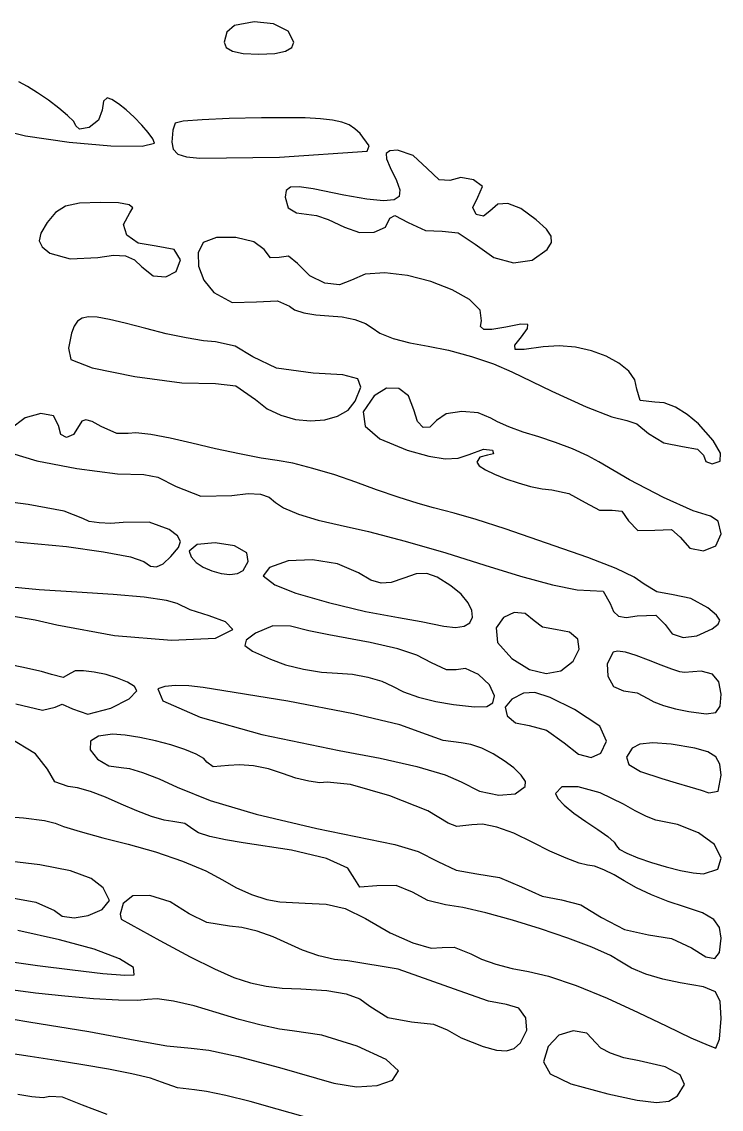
# Model space of a CAD drawing. Extents: x 0 to 100, y 0 to 136.
# Drawn here: x 61.4 to 100, y 71.6 to 131.6 of the extents above; entities that cross this region are included whole.
import ezdxf

# ---------------------------------------------------------------- set-up
doc = ezdxf.new("R2010")
doc.units = 0
doc.layers.get('0').update_dxf_attribs({"linetype": 'CONTINUOUS'})

msp = doc.modelspace()

# ---------------------------------------------------------------- linework, layer by layer
at = {"color": 0}
for p, q in [((73.1725, 131.385), (72.7534, 131.032)), ((74.2502, 131.598), (73.1725, 131.385)), ((75.311, 131.477), (74.2502, 131.598)), ((76.1199, 131.083), (75.311, 131.477)), ((72.7534, 131.032), (72.5964, 130.481)), ((76.4427, 130.481), (76.1199, 131.083)), ((72.5964, 130.481), (72.7068, 130.178)), ((72.7068, 130.178), (73.0525, 129.968)), ((75.9852, 129.968), (76.3309, 130.178)), ((76.3309, 130.178), (76.4427, 130.481)), ((73.0525, 129.968), (73.6494, 129.847)), ((73.6494, 129.847), (74.5187, 129.807)), ((74.5187, 129.807), (75.3869, 129.847)), ((75.3869, 129.847), (75.9852, 129.968)), ((61.7456, 128.035), (61.2757, 128.276)), ((62.3094, 127.685), (61.7456, 128.035)), ((62.9087, 127.273), (62.3094, 127.685)), ((63.4792, 126.84), (62.9087, 127.273)), ((65.9433, 127.219), (65.8647, 126.731)), ((66.1539, 127.404), (65.9433, 127.219)), ((66.4034, 127.316), (66.1539, 127.404)), ((66.7618, 127.079), (66.4034, 127.316)), ((63.9628, 126.432), (63.4792, 126.84)), ((65.8647, 126.731), (65.6664, 126.164)), ((67.1862, 126.735), (66.7618, 127.079)), ((67.6314, 126.328), (67.1862, 126.735)), ((64.298, 126.093), (63.9628, 126.432)), ((64.4232, 125.866), (64.298, 126.093)), ((65.6664, 126.164), (65.1439, 125.77)), ((68.0544, 125.899), (67.6314, 126.328)), ((69.9036, 126.009), (69.7646, 125.611)), ((70.3393, 126.107), (69.9036, 126.009)), ((71.3853, 126.194), (70.3393, 126.107)), ((72.8789, 126.261), (71.3853, 126.194)), ((74.6637, 126.299), (72.8789, 126.261)), ((75.9975, 126.307), (74.6637, 126.299)), ((77.0696, 126.292), (75.9975, 126.307)), ((77.917, 126.252), (77.0696, 126.292)), ((78.577, 126.177), (77.917, 126.252)), ((79.0871, 126.064), (78.577, 126.177)), ((79.4851, 125.907), (79.0871, 126.064)), ((60.9064, 125.487), (61.6342, 125.303)), ((64.6204, 125.666), (64.4232, 125.866)), ((65.1439, 125.77), (64.6204, 125.666)), ((68.4114, 125.491), (68.0544, 125.899)), ((68.658, 125.145), (68.4114, 125.491)), ((69.7646, 125.611), (69.7121, 124.952)), ((79.8089, 125.699), (79.4851, 125.907)), ((80.0957, 125.433), (79.8089, 125.699)), ((80.5903, 124.758), (80.0957, 125.433)), ((61.6342, 125.303), (64.0429, 124.958)), ((64.0429, 124.958), (66.3455, 124.759)), ((66.3455, 124.759), (68.0709, 124.732)), ((68.0709, 124.732), (68.7504, 124.904)), ((68.7504, 124.904), (68.658, 125.145)), ((69.7121, 124.952), (69.7893, 124.564)), ((80.4803, 124.47), (80.5903, 124.758)), ((69.7893, 124.564), (70.0483, 124.303)), ((70.0483, 124.303), (70.5224, 124.149)), ((70.5224, 124.149), (71.2502, 124.083)), ((75.6543, 124.129), (80.4803, 124.47)), ((81.7344, 124.478), (81.5329, 124.328)), ((81.5329, 124.328), (81.5467, 124.033)), ((82.1626, 124.52), (81.7344, 124.478)), ((83.0213, 124.231), (82.1626, 124.52)), ((83.7985, 123.509), (83.0213, 124.231)), ((71.2502, 124.083), (75.6543, 124.129)), ((81.5467, 124.033), (81.7591, 123.558)), ((81.7591, 123.558), (82.1104, 122.848)), ((84.4642, 122.885), (83.7985, 123.509)), ((85.6425, 123.002), (85.0484, 122.837)), ((86.3466, 122.885), (85.6425, 123.002)), ((76.2607, 122.481), (76.025, 122.294)), ((76.7306, 122.502), (76.2607, 122.481)), ((77.4996, 122.377), (76.7306, 122.502)), ((79.1916, 122.039), (77.4996, 122.377)), ((82.1104, 122.848), (82.2882, 122.321)), ((85.0484, 122.837), (84.4642, 122.885)), ((86.8549, 122.52), (86.3466, 122.885)), ((86.5861, 121.923), (86.8549, 122.52)), ((76.025, 122.294), (75.9615, 121.923)), ((75.9615, 121.923), (76.1326, 121.34)), ((80.4732, 121.818), (79.1916, 122.039)), ((81.3855, 121.725), (80.4732, 121.818)), ((81.9658, 121.77), (81.3855, 121.725)), ((82.2537, 121.966), (81.9658, 121.77)), ((82.2882, 122.321), (82.2537, 121.966)), ((86.3215, 121.357), (86.5861, 121.923)), ((63.8404, 121.424), (63.289, 121.088)), ((64.6232, 121.59), (63.8404, 121.424)), ((65.7698, 121.634), (64.6232, 121.59)), ((66.7741, 121.605), (65.7698, 121.634)), ((67.3587, 121.506), (66.7741, 121.605)), ((67.5569, 121.328), (67.3587, 121.506)), ((67.4038, 121.058), (67.5569, 121.328)), ((76.1326, 121.34), (76.5859, 121.058)), ((86.4898, 120.962), (86.3215, 121.357)), ((87.2532, 121.154), (86.8934, 120.884)), ((87.6861, 121.533), (87.2532, 121.154)), ((88.2481, 121.582), (87.6861, 121.533)), ((88.9512, 121.298), (88.2481, 121.582)), ((89.8081, 120.679), (88.9512, 121.298)), ((63.289, 121.088), (62.8371, 120.529)), ((67.0496, 120.41), (67.4038, 121.058)), ((76.5859, 121.058), (77.6922, 120.913)), ((77.6922, 120.913), (78.3428, 120.702)), ((78.3428, 120.702), (79.2304, 120.265)), ((81.4874, 120.263), (81.7301, 120.769)), ((81.7301, 120.769), (82.018, 120.908)), ((82.018, 120.908), (82.7401, 120.529)), ((86.8934, 120.884), (86.4898, 120.962)), ((90.3718, 120.162), (89.8081, 120.679)), ((62.8371, 120.529), (62.4886, 119.931)), ((67.225, 119.822), (67.0496, 120.41)), ((79.2304, 120.265), (80.0668, 119.978)), ((80.0668, 119.978), (80.8771, 119.987)), ((80.8771, 119.987), (81.4874, 120.263)), ((82.7401, 120.529), (83.7089, 120.082)), ((83.7089, 120.082), (84.6155, 120.048)), ((84.6155, 120.048), (85.5073, 119.958)), ((85.5073, 119.958), (86.4429, 119.327)), ((90.6406, 119.768), (90.3718, 120.162)), ((62.4886, 119.931), (62.3905, 119.516)), ((62.3905, 119.516), (62.5517, 119.187)), ((67.8505, 119.396), (67.225, 119.822)), ((68.8467, 119.231), (67.8505, 119.396)), ((71.4417, 119.423), (71.1659, 118.863)), ((72.172, 119.702), (71.4417, 119.423)), ((73.2374, 119.701), (72.172, 119.702)), ((74.2431, 119.465), (73.2374, 119.701)), ((74.797, 119.039), (74.2431, 119.465)), ((90.4088, 119.039), (90.6431, 119.42)), ((90.6431, 119.42), (90.6406, 119.768)), ((62.5517, 119.187), (62.9804, 118.846)), ((62.9804, 118.846), (64.098, 118.522)), ((69.8429, 119.032), (68.8467, 119.231)), ((70.1918, 118.462), (69.8429, 119.032)), ((71.1659, 118.863), (71.1895, 118.129)), ((75.1582, 118.575), (74.797, 119.039)), ((86.4429, 119.327), (87.4628, 118.602)), ((89.5847, 118.448), (90.4088, 119.039)), ((64.098, 118.522), (65.6248, 118.606)), ((65.6248, 118.606), (66.5028, 118.723)), ((66.5028, 118.723), (67.1572, 118.684)), ((67.1572, 118.684), (67.6522, 118.473)), ((67.6522, 118.473), (68.0477, 118.077)), ((69.9534, 117.825), (70.1918, 118.462)), ((75.6253, 118.606), (75.1582, 118.575)), ((76.1421, 118.666), (75.6253, 118.606)), ((76.641, 118.269), (76.1421, 118.666)), ((77.3271, 117.596), (76.641, 118.269)), ((87.4628, 118.602), (88.5567, 118.305)), ((88.5567, 118.305), (89.5847, 118.448)), ((68.0477, 118.077), (68.6745, 117.595)), ((68.6745, 117.595), (69.3787, 117.523)), ((69.3787, 117.523), (69.9534, 117.825)), ((71.1895, 118.129), (71.4816, 117.355)), ((78.1445, 117.191), (77.3271, 117.596)), ((80.3783, 117.682), (79.6149, 117.355)), ((81.4532, 117.748), (80.3783, 117.682)), ((82.7017, 117.598), (81.4532, 117.748)), ((83.99, 117.273), (82.7017, 117.598)), ((71.4816, 117.355), (72.0189, 116.666)), ((78.9534, 117.096), (78.1445, 117.191)), ((79.6149, 117.355), (78.9534, 117.096)), ((85.1793, 116.818), (83.99, 117.273)), ((72.0189, 116.666), (73.0306, 116.12)), ((86.1342, 116.275), (85.1793, 116.818)), ((73.0306, 116.12), (74.3754, 116.153)), ((74.3754, 116.153), (75.54, 116.213)), ((75.54, 116.213), (76.2014, 115.914)), ((76.2014, 115.914), (76.4783, 115.714)), ((86.7184, 115.688), (86.1342, 116.275)), ((64.7622, 115.252), (64.5142, 115.079)), ((65.1122, 115.327), (64.7622, 115.252)), ((65.6015, 115.303), (65.1122, 115.327)), ((66.2658, 115.186), (65.6015, 115.303)), ((67.1435, 114.977), (66.2658, 115.186)), ((76.4783, 115.714), (76.9895, 115.546)), ((76.9895, 115.546), (77.6457, 115.429)), ((77.6457, 115.429), (78.365, 115.384)), ((78.365, 115.384), (79.1034, 115.329)), ((79.1034, 115.329), (79.8132, 115.182)), ((79.8132, 115.182), (80.4002, 114.967)), ((86.7971, 115.097), (86.7184, 115.688)), ((64.3322, 114.803), (64.1809, 114.423)), ((64.5142, 115.079), (64.3322, 114.803)), ((68.2696, 114.676), (67.1435, 114.977)), ((69.391, 114.396), (68.2696, 114.676)), ((80.4002, 114.967), (80.7695, 114.712)), ((80.7695, 114.712), (81.1911, 114.427)), ((86.7421, 114.784), (86.7971, 115.097)), ((86.9156, 114.631), (86.7421, 114.784)), ((87.3608, 114.627), (86.9156, 114.631)), ((88.1257, 114.759), (87.3608, 114.627)), ((88.9607, 114.917), (88.1257, 114.759)), ((89.3438, 114.906), (88.9607, 114.917)), ((88.991, 114.231), (89.3339, 114.69)), ((89.3339, 114.69), (89.3438, 114.906)), ((64.1809, 114.423), (64.0196, 113.594)), ((70.5005, 114.162), (69.391, 114.396)), ((71.4555, 114.002), (70.5005, 114.162)), ((72.1155, 113.942), (71.4555, 114.002)), ((73.2, 113.713), (72.1155, 113.942)), ((81.1911, 114.427), (81.9189, 114.139)), ((81.9189, 114.139), (82.8407, 113.885)), ((88.6312, 113.756), (88.991, 114.231)), ((64.0196, 113.594), (64.1449, 112.981)), ((74.1825, 113.125), (73.2, 113.713)), ((82.8407, 113.885), (83.8468, 113.702)), ((83.8468, 113.702), (84.9739, 113.487)), ((84.9739, 113.487), (86.2309, 113.146)), ((88.6492, 113.534), (88.6312, 113.756)), ((89.1371, 113.52), (88.6492, 113.534)), ((90.1926, 113.669), (89.1371, 113.52)), ((91.0802, 113.73), (90.1926, 113.669)), ((91.984, 113.651), (91.0802, 113.73)), ((92.8631, 113.453), (91.984, 113.651)), ((93.672, 113.155), (92.8631, 113.453)), ((64.1449, 112.981), (65.315, 112.513)), ((75.4835, 112.499), (74.1825, 113.125)), ((86.2309, 113.146), (87.449, 112.732)), ((94.3681, 112.775), (93.672, 113.155)), ((94.9096, 112.334), (94.3681, 112.775)), ((65.315, 112.513), (67.6783, 112.028)), ((77.4996, 112.223), (75.4835, 112.499)), ((79.1351, 112.124), (77.4996, 112.223)), ((87.449, 112.732), (88.4618, 112.293)), ((88.4618, 112.293), (90.6639, 111.219)), ((95.25, 111.851), (94.9096, 112.334)), ((67.6783, 112.028), (70.2677, 111.689)), ((70.2677, 111.689), (72.1155, 111.654)), ((72.1155, 111.654), (73.2441, 111.519)), ((79.9634, 111.902), (79.1351, 112.124)), ((80.1426, 111.454), (79.9634, 111.902)), ((95.3505, 111.345), (95.25, 111.851)), ((73.2441, 111.519), (74.3271, 110.769)), ((79.8283, 110.673), (80.1426, 111.454)), ((80.8662, 110.961), (80.2707, 110.079)), ((81.5552, 111.388), (80.8662, 110.961)), ((82.2262, 111.376), (81.5552, 111.388)), ((82.7677, 110.964), (82.2262, 111.376)), ((83.0626, 110.192), (82.7677, 110.964)), ((90.6639, 111.219), (92.5572, 110.37)), ((95.5421, 110.71), (95.3505, 111.345)), ((74.3271, 110.769), (74.9723, 110.262)), ((79.4314, 110.185), (79.8283, 110.673)), ((92.5572, 110.37), (93.9878, 109.814)), ((96.3454, 110.625), (95.5421, 110.71)), ((96.8678, 110.581), (96.3454, 110.625)), ((97.4852, 110.344), (96.8678, 110.581)), ((98.1343, 109.948), (97.4852, 110.344)), ((61.626, 109.751), (60.7991, 109.135)), ((62.4953, 109.998), (61.626, 109.751)), ((63.1818, 109.863), (62.4953, 109.998)), ((63.4615, 109.327), (63.1818, 109.863)), ((74.9723, 110.262), (75.7259, 109.895)), ((75.7259, 109.895), (76.5376, 109.668)), ((78.1498, 109.639), (78.8554, 109.841)), ((78.8554, 109.841), (79.4314, 110.185)), ((80.2707, 110.079), (80.3712, 109.298)), ((83.2541, 109.548), (83.0626, 110.192)), ((84.8459, 109.969), (84.3153, 109.615)), ((85.6989, 110.112), (84.8459, 109.969)), ((86.6084, 110.036), (85.6989, 110.112)), ((87.3069, 109.73), (86.6084, 110.036)), ((93.9878, 109.814), (94.8076, 109.615)), ((98.7503, 109.423), (98.1343, 109.948)), ((63.5924, 108.84), (63.4615, 109.327)), ((64.5954, 109.327), (64.2828, 108.84)), ((64.7457, 109.572), (64.5954, 109.327)), ((64.9774, 109.647), (64.7457, 109.572)), ((65.3246, 109.55), (64.9774, 109.647)), ((65.8178, 109.279), (65.3246, 109.55)), ((66.675, 108.901), (65.8178, 109.279)), ((76.5376, 109.668), (77.3617, 109.583)), ((77.3617, 109.583), (78.1498, 109.639)), ((80.3712, 109.298), (81.1759, 108.602)), ((83.5671, 109.219), (83.2541, 109.548)), ((83.9392, 109.233), (83.5671, 109.219)), ((84.3153, 109.615), (83.9392, 109.233)), ((87.6667, 109.527), (87.3069, 109.73)), ((88.2922, 109.262), (87.6667, 109.527)), ((89.0873, 108.974), (88.2922, 109.262)), ((94.8076, 109.615), (95.3534, 109.418)), ((95.3534, 109.418), (96.0092, 108.894)), ((99.5606, 108.511), (98.7503, 109.423)), ((63.9078, 108.677), (63.5924, 108.84)), ((64.2828, 108.84), (63.9078, 108.677)), ((67.3075, 108.894), (66.675, 108.901)), ((67.7347, 108.926), (67.3075, 108.894)), ((68.5465, 108.835), (67.7347, 108.926)), ((69.6158, 108.642), (68.5465, 108.835)), ((70.8173, 108.365), (69.6158, 108.642)), ((81.1759, 108.602), (82.6918, 107.975)), ((89.9513, 108.702), (89.0873, 108.974)), ((90.8692, 108.403), (89.9513, 108.702)), ((96.0092, 108.894), (96.8513, 108.377)), ((72.1141, 108.055), (70.8173, 108.365)), ((73.4452, 107.768), (72.1141, 108.055)), ((82.6918, 107.975), (83.8881, 107.637)), ((86.1053, 107.74), (86.9086, 108.037)), ((86.9086, 108.037), (87.4035, 107.98)), ((87.4035, 107.98), (87.4529, 107.772)), ((91.8118, 108.04), (90.8692, 108.403)), ((92.6539, 107.665), (91.8118, 108.04)), ((96.8513, 108.377), (97.8849, 108.173)), ((97.8849, 108.173), (98.7129, 108.038)), ((98.7129, 108.038), (99.0381, 107.692)), ((99.9684, 107.813), (99.5606, 108.511)), ((60.8651, 107.808), (62.2596, 107.385)), ((62.2596, 107.385), (64.4797, 106.96)), ((74.6386, 107.541), (73.4452, 107.768)), ((75.529, 107.404), (74.6386, 107.541)), ((76.3887, 107.25), (75.529, 107.404)), ((83.8881, 107.637), (84.7947, 107.49)), ((84.7947, 107.49), (85.5045, 107.527)), ((85.5045, 107.527), (86.1053, 107.74)), ((86.6965, 107.588), (86.5382, 107.308)), ((87.1153, 107.692), (86.6965, 107.588)), ((87.4529, 107.772), (87.1153, 107.692)), ((93.2699, 107.327), (92.6539, 107.665)), ((99.0381, 107.692), (99.1704, 107.345)), ((99.1704, 107.345), (99.5193, 107.211)), ((99.5193, 107.211), (99.9575, 107.369)), ((99.9575, 107.369), (99.9684, 107.813)), ((64.4797, 106.96), (66.7191, 106.666)), ((77.4954, 106.97), (76.3887, 107.25)), ((78.6998, 106.608), (77.4954, 106.97)), ((86.5382, 107.308), (86.6634, 107.119)), ((86.6634, 107.119), (87.0081, 106.89)), ((87.0081, 106.89), (87.5164, 106.642)), ((94.9508, 106.332), (93.2699, 107.327)), ((66.7191, 106.666), (68.1729, 106.63)), ((68.1729, 106.63), (68.931, 106.48)), ((68.931, 106.48), (69.952, 105.961)), ((79.8558, 106.201), (78.6998, 106.608)), ((81.0066, 105.781), (79.8558, 106.201)), ((87.5164, 106.642), (88.1366, 106.393)), ((88.1366, 106.393), (88.8146, 106.164)), ((88.8146, 106.164), (89.4994, 105.974)), ((96.8266, 105.359), (94.9508, 106.332)), ((69.952, 105.961), (71.308, 105.436)), ((73.0292, 105.481), (73.9193, 105.577)), ((73.9193, 105.577), (74.5931, 105.548)), ((74.5931, 105.548), (75.0852, 105.39)), ((82.2015, 105.374), (81.0066, 105.781)), ((89.4994, 105.974), (90.1361, 105.843)), ((90.1361, 105.843), (90.6734, 105.788)), ((90.6734, 105.788), (91.6079, 105.59)), ((91.6079, 105.59), (92.4994, 105.096)), ((61.7968, 104.983), (59.0709, 105.318)), ((63.7674, 104.601), (61.7968, 104.983)), ((71.308, 105.436), (73.0292, 105.481)), ((75.0852, 105.39), (75.4324, 105.096)), ((75.4324, 105.096), (75.8776, 104.792)), ((83.2926, 105.03), (82.2015, 105.374)), ((84.1347, 104.794), (83.2926, 105.03)), ((92.4994, 105.096), (93.2988, 104.674)), ((98.461, 104.62), (96.8266, 105.359)), ((64.8077, 104.199), (63.7674, 104.601)), ((75.8776, 104.792), (76.7045, 104.453)), ((76.7045, 104.453), (77.7847, 104.122)), ((85.2812, 104.501), (84.1347, 104.794)), ((86.4979, 104.144), (85.2812, 104.501)), ((93.2988, 104.674), (93.9906, 104.664)), ((93.9906, 104.664), (94.5226, 104.614)), ((94.5226, 104.614), (94.9043, 104.086)), ((99.4227, 104.327), (98.461, 104.62)), ((65.1605, 104.049), (64.8077, 104.199)), ((65.7035, 103.958), (65.1605, 104.049)), ((66.3512, 103.937), (65.7035, 103.958)), ((67.0197, 103.991), (66.3512, 103.937)), ((68.4678, 104.009), (67.0197, 103.991)), ((69.5674, 103.605), (68.4678, 104.009)), ((77.7847, 104.122), (78.9905, 103.846)), ((78.9905, 103.846), (80.5533, 103.493)), ((88.0939, 103.627), (86.4979, 104.144)), ((94.9043, 104.086), (95.407, 103.546)), ((99.8403, 104.064), (99.4227, 104.327)), ((100, 103.365), (99.8403, 104.064)), ((70.032, 103.245), (69.5674, 103.605)), ((70.1985, 102.942), (70.032, 103.245)), ((80.5533, 103.493), (82.5885, 102.956)), ((90.3841, 102.854), (88.0939, 103.627)), ((95.407, 103.546), (96.3454, 103.558)), ((96.3454, 103.558), (97.2757, 103.607)), ((97.2757, 103.607), (97.7565, 103.174)), ((97.7565, 103.174), (98.2871, 102.57)), ((99.7095, 102.693), (100, 103.365)), ((59.1012, 103.113), (61.5389, 102.884)), ((61.5389, 102.884), (63.9025, 102.653)), ((63.9025, 102.653), (65.9433, 102.376)), ((69.6641, 102.115), (70.0733, 102.598)), ((70.0733, 102.598), (70.1985, 102.942)), ((71.1094, 102.763), (70.6727, 102.403)), ((72.1018, 102.857), (71.1094, 102.763)), ((73.1725, 102.701), (72.1018, 102.857)), ((73.8406, 102.308), (73.1725, 102.701)), ((82.5885, 102.956), (84.8198, 102.311)), ((92.6553, 102.059), (90.3841, 102.854)), ((98.2871, 102.57), (99.0381, 102.418)), ((99.0381, 102.418), (99.7095, 102.693)), ((65.9433, 102.376), (67.4398, 102.089)), ((67.4398, 102.089), (68.1729, 101.828)), ((69.2298, 101.714), (69.6641, 102.115)), ((70.6727, 102.403), (70.7732, 102.084)), ((70.7732, 102.084), (71.0477, 101.783)), ((73.9207, 101.828), (73.8406, 102.308)), ((84.8198, 102.311), (86.9707, 101.635)), ((94.2192, 101.453), (92.6553, 102.059)), ((68.1729, 101.828), (68.5408, 101.581)), ((68.5408, 101.581), (68.8742, 101.539)), ((68.8742, 101.539), (69.2298, 101.714)), ((71.0477, 101.783), (71.447, 101.52)), ((71.447, 101.52), (71.9226, 101.311)), ((73.6533, 101.346), (73.9207, 101.828)), ((75.0962, 101.506), (74.749, 101.046)), ((76.1189, 101.865), (75.0962, 101.506)), ((77.4637, 101.924), (76.1189, 101.865)), ((78.8501, 101.699), (77.4637, 101.924)), ((80.0005, 101.207), (78.8501, 101.699)), ((86.9707, 101.635), (88.9483, 101.024)), ((95.213, 100.977), (94.2192, 101.453)), ((71.9226, 101.311), (72.4295, 101.173)), ((72.4295, 101.173), (72.9174, 101.121)), ((72.9174, 101.121), (73.3418, 101.173)), ((73.3418, 101.173), (73.6533, 101.346)), ((74.749, 101.046), (75.3844, 100.547)), ((80.6884, 100.805), (80.0005, 101.207)), ((81.249, 100.633), (80.6884, 100.805)), ((82.5003, 100.914), (81.8113, 100.674)), ((83.1949, 101.155), (82.5003, 100.914)), ((83.7667, 101.18), (83.1949, 101.155)), ((84.3538, 100.967), (83.7667, 101.18)), ((85.0967, 100.496), (84.3538, 100.967)), ((88.9483, 101.024), (90.7122, 100.555)), ((95.7696, 100.578), (95.213, 100.977)), ((62.3919, 100.278), (60.4781, 100.464)), ((64.4715, 100.145), (62.3919, 100.278)), ((75.3844, 100.547), (76.5528, 100.095)), ((81.8113, 100.674), (81.249, 100.633)), ((85.67, 100.025), (85.0967, 100.496)), ((90.7122, 100.555), (92.0584, 100.278)), ((92.0584, 100.278), (92.7887, 100.24)), ((92.7887, 100.24), (93.5041, 100.196)), ((93.5041, 100.196), (93.8939, 99.5193)), ((96.4696, 100.166), (95.7696, 100.578)), ((97.3557, 100), (96.4696, 100.166)), ((66.4739, 100.021), (64.4715, 100.145)), ((68.1814, 99.8622), (66.4739, 100.021)), ((69.4161, 99.6887), (68.1814, 99.8622)), ((70.0003, 99.5193), (69.4161, 99.6887)), ((76.5528, 100.095), (78.3594, 99.5701)), ((78.3594, 99.5701), (80.385, 99.0808)), ((86.057, 99.562), (85.67, 100.025)), ((86.2637, 99.1306), (86.057, 99.562)), ((98.3382, 99.7948), (97.3557, 100)), ((99.2794, 99.2794), (98.3382, 99.7948)), ((70.7305, 99.1651), (70.0003, 99.5193)), ((71.7793, 98.8466), (70.7305, 99.1651)), ((80.385, 99.0808), (82.211, 98.7393)), ((86.2926, 98.757), (86.2637, 99.1306)), ((88.5857, 99.0272), (88.0029, 98.7517)), ((89.1992, 98.9722), (88.5857, 99.0272)), ((89.6923, 98.5573), (89.1992, 98.9722)), ((93.8939, 99.5193), (94.0689, 99.0713)), ((94.0689, 99.0713), (94.3472, 98.8233)), ((99.7479, 98.8811), (99.2794, 99.2794)), ((60.8598, 98.8328), (62.169, 98.6137)), ((62.169, 98.6137), (63.3649, 98.3492)), ((63.3649, 98.3492), (66.5455, 97.7565)), ((72.6803, 98.4994), (71.7793, 98.8466)), ((73.0772, 98.0765), (72.6803, 98.4994)), ((82.211, 98.7393), (83.4609, 98.5298)), ((83.4609, 98.5298), (84.7122, 98.2775)), ((85.8326, 98.268), (86.1466, 98.461)), ((86.1466, 98.461), (86.2926, 98.757)), ((88.0029, 98.7517), (87.5965, 98.1728)), ((90.1527, 98.2102), (89.6923, 98.5573)), ((94.3472, 98.8233), (94.772, 98.7545)), ((94.772, 98.7545), (95.3851, 98.8466)), ((95.3851, 98.8466), (96.4036, 98.8811)), ((96.4036, 98.8811), (96.9229, 98.3657)), ((96.9229, 98.3657), (97.3046, 97.8531)), ((99.5193, 98.1244), (99.8527, 98.3795)), ((99.9338, 98.6056), (99.7479, 98.8811)), ((99.8527, 98.3795), (99.9338, 98.6056)), ((66.5455, 97.7565), (69.6983, 97.499)), ((72.1141, 97.5995), (73.0772, 98.0765)), ((74.3271, 97.8849), (73.8159, 97.4894)), ((75.2877, 98.2941), (74.3271, 97.8849)), ((76.2497, 98.2694), (75.2877, 98.2941)), ((77.2654, 98.0059), (76.2497, 98.2694)), ((78.365, 97.7815), (77.2654, 98.0059)), ((80.6468, 97.3667), (78.365, 97.7815)), ((84.7122, 98.2775), (85.3528, 98.1989)), ((85.3528, 98.1989), (85.8326, 98.268)), ((87.5965, 98.1728), (87.6681, 97.3681)), ((90.865, 98.0765), (90.1527, 98.2102)), ((91.6492, 97.9329), (90.865, 98.0765)), ((92.0997, 97.5501), (91.6492, 97.9329)), ((97.3046, 97.8531), (97.911, 97.6383)), ((98.673, 97.7265), (99.5193, 98.1244)), ((69.6983, 97.499), (72.1141, 97.5995)), ((73.8159, 97.4894), (73.7348, 97.1984)), ((73.7348, 97.1984), (74.1535, 96.8911)), ((82.1849, 97.0167), (80.6468, 97.3667)), ((87.6681, 97.3681), (88.4618, 96.4875)), ((92.1784, 96.9973), (92.0997, 97.5501)), ((97.911, 97.6383), (98.673, 97.7265)), ((74.1535, 96.8911), (75.1445, 96.442)), ((83.2294, 96.6639), (82.1849, 97.0167)), ((84.0384, 96.2381), (83.2294, 96.6639)), ((91.8436, 96.3454), (92.1784, 96.9973)), ((94.0498, 96.8266), (93.7299, 96.1993)), ((94.2869, 96.8872), (94.0498, 96.8266)), ((94.7279, 96.828), (94.2869, 96.8872)), ((95.3188, 96.6597), (94.7279, 96.828)), ((96.0092, 96.3937), (95.3188, 96.6597)), ((61.4454, 96.0162), (59.9722, 96.3013)), ((62.5242, 95.7763), (61.4454, 96.0162)), ((75.1445, 96.442), (75.9866, 96.1443)), ((75.9866, 96.1443), (76.9648, 95.8991)), ((84.8678, 95.855), (84.0384, 96.2381)), ((88.4618, 96.4875), (89.4443, 95.8769)), ((91.1641, 95.8053), (91.8436, 96.3454)), ((93.7299, 96.1993), (93.7535, 95.5051)), ((96.6996, 96.1111), (96.0092, 96.3937)), ((97.2936, 95.8935), (96.6996, 96.1111)), ((63.077, 95.6042), (62.5242, 95.7763)), ((63.7163, 95.4387), (63.077, 95.6042)), ((64.1449, 95.673), (63.7163, 95.4387)), ((64.389, 95.7986), (64.1449, 95.673)), ((64.8437, 95.8137), (64.389, 95.7986)), ((65.4322, 95.7393), (64.8437, 95.8137)), ((66.0809, 95.5957), (65.4322, 95.7393)), ((66.7163, 95.4003), (66.0809, 95.5957)), ((67.262, 95.1756), (66.7163, 95.4003)), ((76.9648, 95.8991), (77.9582, 95.7351)), ((77.9582, 95.7351), (78.8458, 95.673)), ((78.8458, 95.673), (79.6794, 95.6165)), ((79.6794, 95.6165), (80.5286, 95.4624)), ((80.5286, 95.4624), (81.2934, 95.232)), ((85.3846, 95.8536), (84.8678, 95.855)), ((85.9123, 95.9294), (85.3846, 95.8536)), ((86.6179, 95.5971), (85.9123, 95.9294)), ((87.2352, 95.0352), (86.6179, 95.5971)), ((89.4443, 95.8769), (90.3552, 95.6497)), ((90.3552, 95.6497), (91.1641, 95.8053)), ((93.7535, 95.5051), (94.065, 94.9427)), ((97.7374, 95.7573), (97.2936, 95.8935)), ((97.9812, 95.7213), (97.7374, 95.7573)), ((98.9044, 95.7901), (97.9812, 95.7213)), ((99.5303, 95.6236), (98.9044, 95.7901)), ((99.8873, 95.2045), (99.5303, 95.6236)), ((67.6437, 94.9399), (67.262, 95.1756)), ((67.7884, 94.7113), (67.6437, 94.9399)), ((69.318, 94.9427), (68.9419, 94.8214)), ((68.9419, 94.8214), (69.2065, 94.1476)), ((69.9149, 94.9964), (69.318, 94.9427)), ((70.6494, 94.9812), (69.9149, 94.9964)), ((71.4417, 94.8944), (70.6494, 94.9812)), ((76.1146, 94.1268), (71.4417, 94.8944)), ((81.2934, 95.232), (81.8748, 94.9523)), ((81.8748, 94.9523), (82.4826, 94.6492)), ((87.4998, 94.4231), (87.2352, 95.0352)), ((94.065, 94.9427), (94.6146, 94.7113)), ((100, 94.5197), (99.8873, 95.2045)), ((66.3455, 93.7493), (67.3559, 94.2703)), ((67.3559, 94.2703), (67.7884, 94.7113)), ((82.4826, 94.6492), (83.3176, 94.3585)), ((83.3176, 94.3585), (84.2726, 94.1116)), ((87.4173, 94.0386), (87.4998, 94.4231)), ((88.4618, 94.2386), (88.1048, 93.7976)), ((89.1011, 94.5677), (88.4618, 94.2386)), ((89.7269, 94.6108), (89.1011, 94.5677)), ((90.5852, 94.3268), (89.7269, 94.6108)), ((91.9233, 93.6748), (90.5852, 94.3268)), ((94.6146, 94.7113), (95.3742, 94.5928)), ((95.3742, 94.5928), (95.9612, 94.2785)), ((95.9612, 94.2785), (96.2875, 94.0897)), ((99.9518, 93.8484), (100, 94.5197)), ((61.1064, 93.9906), (62.5835, 93.6308)), ((62.5835, 93.6308), (63.27, 93.7976)), ((63.27, 93.7976), (63.6626, 93.9669)), ((63.6626, 93.9669), (64.2303, 93.7024)), ((64.2303, 93.7024), (65.0766, 93.4226)), ((65.0766, 93.4226), (66.3455, 93.7493)), ((69.2065, 94.1476), (71.2735, 93.249)), ((79.7387, 93.4339), (76.1146, 94.1268)), ((84.2726, 94.1116), (85.2399, 93.9423)), ((85.2399, 93.9423), (86.4044, 93.8223)), ((86.4044, 93.8223), (87.0906, 93.8459)), ((87.0906, 93.8459), (87.4173, 94.0386)), ((88.1048, 93.7976), (88.204, 93.3221)), ((93.3125, 92.7474), (91.9233, 93.6748)), ((96.2875, 94.0897), (96.828, 93.89)), ((96.828, 93.89), (97.4975, 93.7038)), ((97.4975, 93.7038), (98.2211, 93.5577)), ((98.2211, 93.5577), (99.1884, 93.435)), ((99.7232, 93.5094), (99.9518, 93.8484)), ((71.2735, 93.249), (74.6746, 92.2874)), ((82.2911, 92.8204), (79.7387, 93.4339)), ((88.204, 93.3221), (88.6714, 92.9446)), ((99.1884, 93.435), (99.7232, 93.5094)), ((83.7501, 92.2898), (82.2911, 92.8204)), ((88.6714, 92.9446), (89.4235, 92.7887)), ((89.4235, 92.7887), (90.3841, 92.5255)), ((90.3841, 92.5255), (91.3462, 91.827)), ((93.6872, 91.9233), (93.3125, 92.7474)), ((62.1937, 91.2234), (60.7385, 92.1191)), ((65.224, 91.9233), (65.2103, 91.4425)), ((65.6731, 92.2031), (65.224, 91.9233)), ((66.4422, 92.3078), (65.6731, 92.2031)), ((67.134, 92.2623), (66.4422, 92.3078)), ((67.9429, 92.1357), (67.134, 92.2623)), ((68.8026, 91.9498), (67.9429, 92.1357)), ((69.6503, 91.7208), (68.8026, 91.9498)), ((74.6746, 92.2874), (78.9421, 91.4206)), ((84.6723, 91.9649), (83.7501, 92.2898)), ((85.6728, 91.827), (84.6723, 91.9649)), ((86.1977, 91.7483), (85.6728, 91.827)), ((91.3462, 91.827), (92.1413, 91.2163)), ((93.3746, 91.2675), (93.6872, 91.9233)), ((95.5283, 91.7554), (95.0955, 91.5388)), ((96.2491, 91.8284), (95.5283, 91.7554)), ((97.2591, 91.7554), (96.2491, 91.8284)), ((98.5573, 91.5388), (97.2591, 91.7554)), ((62.8456, 90.3841), (62.1937, 91.2234)), ((65.2103, 91.4425), (65.6086, 90.9366)), ((70.4219, 91.47), (69.6503, 91.7208)), ((71.053, 91.2149), (70.4219, 91.47)), ((71.4774, 90.9754), (71.053, 91.2149)), ((78.9421, 91.4206), (81.2024, 90.9934)), ((86.8027, 91.5363), (86.1977, 91.7483)), ((87.4367, 91.2262), (86.8027, 91.5363)), ((88.0456, 90.8512), (87.4367, 91.2262)), ((92.1413, 91.2163), (92.8384, 91.0304)), ((92.8384, 91.0304), (93.3746, 91.2675)), ((95.0955, 91.5388), (94.7801, 91.0512)), ((99.2699, 91.3447), (98.5573, 91.5388)), ((99.7109, 91.0678), (99.2699, 91.3447)), ((65.6086, 90.9366), (66.2397, 90.5619)), ((66.2397, 90.5619), (66.923, 90.4709)), ((71.6347, 90.7687), (71.4774, 90.9754)), ((71.9832, 90.5122), (71.6347, 90.7687)), ((72.8363, 90.5771), (71.9832, 90.5122)), ((73.4413, 90.6307), (72.8363, 90.5771)), ((74.21, 90.5662), (73.4413, 90.6307)), ((75.0369, 90.3993), (74.21, 90.5662)), ((81.2024, 90.9934), (83.2224, 90.5221)), ((88.579, 90.449), (88.0456, 90.8512)), ((94.7801, 91.0512), (94.9247, 90.6321)), ((94.9247, 90.6321), (95.5629, 90.2462)), ((99.9367, 90.6544), (99.7109, 91.0678)), ((100, 90.0479), (99.9367, 90.6544)), ((63.2643, 89.6881), (62.8456, 90.3841)), ((66.923, 90.4709), (67.3735, 90.4212)), ((67.3735, 90.4212), (68.097, 90.2049)), ((68.097, 90.2049), (69.004, 89.8521)), ((75.8169, 90.1442), (75.0369, 90.3993)), ((76.5542, 89.8881), (75.8169, 90.1442)), ((83.2224, 90.5221), (84.7838, 90.0673)), ((84.7838, 90.0673), (85.6728, 89.6814)), ((88.984, 90.0536), (88.579, 90.449)), ((89.2115, 89.7008), (88.984, 90.0536)), ((95.5629, 90.2462), (96.7313, 89.8592)), ((99.8442, 89.1783), (100, 90.0479)), ((63.9907, 89.4235), (63.2643, 89.6881)), ((64.5061, 89.3519), (63.9907, 89.4235)), ((69.004, 89.8521), (70.0003, 89.3974)), ((70.0003, 89.3974), (71.8301, 88.6562)), ((77.2664, 89.7132), (76.5542, 89.8881)), ((77.8676, 89.6359), (77.2664, 89.7132)), ((78.2697, 89.6744), (77.8676, 89.6359)), ((79.5747, 89.5392), (78.2697, 89.6744)), ((81.7301, 88.9095), (79.5747, 89.5392)), ((85.6728, 89.6814), (86.6881, 89.1727)), ((88.6396, 89.0295), (89.2073, 89.4235)), ((89.2073, 89.4235), (89.2115, 89.7008)), ((91.2206, 89.4073), (90.865, 89.0379)), ((92.1261, 89.4073), (91.2206, 89.4073)), ((93.3387, 89.075), (92.1261, 89.4073)), ((96.7313, 89.8592), (97.5307, 89.6331)), ((97.5307, 89.6331), (98.2857, 89.4126)), ((98.2857, 89.4126), (98.9129, 89.2224)), ((65.2198, 89.1494), (64.5061, 89.3519)), ((66.0506, 88.845), (65.2198, 89.1494)), ((66.923, 88.4618), (66.0506, 88.845)), ((83.8246, 88.0939), (81.7301, 88.9095)), ((86.6881, 89.1727), (87.7383, 88.9512)), ((87.7383, 88.9512), (88.6396, 89.0295)), ((90.865, 89.0379), (90.992, 88.7677)), ((90.992, 88.7677), (91.3462, 88.3927)), ((94.6146, 88.4509), (93.3387, 89.075)), ((98.9129, 89.2224), (99.3263, 89.0859)), ((99.3263, 89.0859), (99.8442, 89.1783)), ((67.787, 88.0801), (66.923, 88.4618)), ((71.8301, 88.6562), (74.356, 87.9038)), ((91.3462, 88.3927), (91.8792, 87.9574)), ((95.268, 88.0773), (94.6146, 88.4509)), ((59.9059, 87.8237), (61.535, 87.6984)), ((61.535, 87.6984), (62.6883, 87.5563)), ((62.6883, 87.5563), (63.27, 87.4035)), ((68.5973, 87.7753), (67.787, 88.0801)), ((69.281, 87.5729), (68.5973, 87.7753)), ((69.759, 87.4998), (69.281, 87.5729)), ((74.356, 87.9038), (77.7088, 87.11)), ((84.9478, 87.4035), (83.8246, 88.0939)), ((91.8792, 87.9574), (92.5477, 87.4998)), ((95.8882, 87.7753), (95.268, 88.0773)), ((96.4131, 87.5743), (95.8882, 87.7753)), ((96.7782, 87.4998), (96.4131, 87.5743)), ((63.27, 87.4035), (63.7385, 87.2243)), ((63.7385, 87.2243), (64.6645, 86.9446)), ((70.4303, 87.3813), (69.759, 87.4998)), ((70.8656, 87.0673), (70.4303, 87.3813)), ((71.1771, 86.8772), (70.8656, 87.0673)), ((77.7088, 87.11), (82.0194, 86.2362)), ((85.4315, 87.2187), (84.9478, 87.4035)), ((86.2499, 87.3069), (85.4315, 87.2187)), ((86.8507, 87.3442), (86.2499, 87.3069)), ((87.6392, 87.1883), (86.8507, 87.3442)), ((88.5733, 86.8521), (87.6392, 87.1883)), ((92.5477, 87.4998), (93.2159, 87.0589)), ((93.2159, 87.0589), (93.7493, 86.662)), ((97.6094, 87.3234), (96.7782, 87.4998)), ((98.7503, 86.8786), (97.6094, 87.3234)), ((64.6645, 86.9446), (65.9021, 86.6055)), ((65.9021, 86.6055), (67.3075, 86.2499)), ((71.8121, 86.6733), (71.1771, 86.8772)), ((72.6708, 86.4817), (71.8121, 86.6733)), ((73.6533, 86.3286), (72.6708, 86.4817)), ((89.6151, 86.3466), (88.5733, 86.8521)), ((93.7493, 86.662), (94.1021, 86.3494)), ((99.6474, 86.2266), (98.7503, 86.8786)), ((67.3075, 86.2499), (68.8054, 85.8298)), ((68.8054, 85.8298), (70.2938, 85.3144)), ((76.3185, 85.9233), (73.6533, 86.3286)), ((78.2451, 85.4509), (76.3185, 85.9233)), ((82.0194, 86.2362), (83.3025, 85.8435)), ((83.3025, 85.8435), (84.3746, 85.2883)), ((90.5605, 85.8654), (89.6151, 86.3466)), ((91.452, 85.4675), (90.5605, 85.8654)), ((94.1021, 86.3494), (94.2301, 86.1536)), ((94.2301, 86.1536), (94.3846, 85.973)), ((94.3846, 85.973), (94.8048, 85.7458)), ((100.014, 85.4812), (99.6474, 86.2266)), ((62.4251, 85.102), (60.0964, 85.3765)), ((70.2938, 85.3144), (71.5864, 84.7743)), ((79.4135, 84.9175), (78.2451, 85.4509)), ((84.3746, 85.2883), (85.3874, 84.8169)), ((92.1812, 85.1972), (91.452, 85.4675)), ((92.644, 85.0967), (92.1812, 85.1972)), ((94.8048, 85.7458), (95.4207, 85.4922)), ((95.4207, 85.4922), (96.1651, 85.2357)), ((96.1651, 85.2357), (96.967, 84.9976)), ((99.8195, 84.8706), (100.014, 85.4812)), ((64.1244, 84.7686), (62.4251, 85.102)), ((65.2681, 84.3566), (64.1244, 84.7686)), ((71.5864, 84.7743), (72.5001, 84.2793)), ((79.8079, 84.3262), (79.4135, 84.9175)), ((85.3874, 84.8169), (86.5382, 84.6155)), ((86.5382, 84.6155), (87.7743, 84.4007)), ((93.0219, 85.0251), (92.644, 85.0967)), ((93.5411, 84.8321), (93.0219, 85.0251)), ((94.1158, 84.5566), (93.5411, 84.8321)), ((94.663, 84.2313), (94.1158, 84.5566)), ((96.967, 84.9976), (97.7593, 84.8004)), ((97.7593, 84.8004), (98.4719, 84.6667)), ((98.4719, 84.6667), (99.0381, 84.6155)), ((99.0381, 84.6155), (99.8195, 84.8706)), ((65.931, 83.8468), (65.2681, 84.3566)), ((72.5001, 84.2793), (73.2455, 83.8521)), ((80.0834, 83.8757), (79.8079, 84.3262)), ((82.0857, 83.9668), (81.0094, 83.9417)), ((82.9815, 83.6055), (82.0857, 83.9668)), ((87.7743, 84.4007), (88.991, 83.8937)), ((95.3311, 83.844), (94.663, 84.2313)), ((59.9295, 83.4665), (62.2032, 83.0474)), ((66.2824, 83.1465), (65.931, 83.8468)), ((67.564, 83.3949), (67.0334, 82.9815)), ((68.5063, 83.4101), (67.564, 83.3949)), ((69.6225, 83.0654), (68.5063, 83.4101)), ((73.2455, 83.8521), (74.1052, 83.4775)), ((74.1052, 83.4775), (74.9558, 83.2044)), ((81.0094, 83.9417), (80.0834, 83.8757)), ((83.8345, 83.1427), (82.9815, 83.6055)), ((88.991, 83.8937), (90.1361, 83.3822)), ((90.1361, 83.3822), (91.2012, 83.173)), ((96.1665, 83.4485), (95.3311, 83.844)), ((97.0802, 83.0834), (96.1665, 83.4485)), ((62.2032, 83.0474), (63.2368, 82.5955)), ((65.8647, 82.6534), (66.2824, 83.1465)), ((67.0334, 82.9815), (66.8666, 82.3944)), ((70.6727, 82.3983), (69.6225, 83.0654)), ((74.9558, 83.2044), (75.6737, 83.0763)), ((75.6737, 83.0763), (77.0587, 82.9952)), ((77.0587, 82.9952), (78.2214, 82.9331)), ((78.2214, 82.9331), (79.2702, 82.6918)), ((84.8071, 82.9), (83.8345, 83.1427)), ((85.7635, 82.7553), (84.8071, 82.9)), ((91.2012, 83.173), (92.2666, 82.8947)), ((92.2666, 82.8947), (93.4131, 82.211)), ((97.9812, 82.7885), (97.0802, 83.0834)), ((98.9859, 82.4537), (97.9812, 82.7885)), ((63.2368, 82.5955), (63.6598, 82.2773)), ((63.6598, 82.2773), (64.3227, 82.1821)), ((64.3227, 82.1821), (65.097, 82.3087)), ((65.097, 82.3087), (65.8647, 82.6534)), ((66.8666, 82.3944), (66.923, 82.1048)), ((71.6442, 81.9312), (70.6727, 82.3983)), ((79.2702, 82.6918), (80.385, 82.1475)), ((87.0384, 82.459), (85.7635, 82.7553)), ((88.5088, 82.0526), (87.0384, 82.459)), ((93.4131, 82.211), (94.6711, 81.5329)), ((99.6033, 82.0995), (98.9859, 82.4537)), ((66.923, 82.1048), (69.0467, 80.9322)), ((72.8846, 81.7301), (71.6442, 81.9312)), ((73.5803, 81.6543), (72.8846, 81.7301)), ((74.4266, 81.4447), (73.5803, 81.6543)), ((80.385, 82.1475), (81.7492, 81.365)), ((90.0536, 81.5742), (88.5088, 82.0526)), ((91.5487, 81.0659), (90.0536, 81.5742)), ((99.9134, 81.6571), (99.6033, 82.0995)), ((100, 81.0578), (99.9134, 81.6571)), ((63.5233, 80.9748), (61.214, 81.4836)), ((65.4322, 80.4499), (63.5233, 80.9748)), ((75.3057, 81.1389), (74.4266, 81.4447)), ((76.1062, 80.7695), (75.3057, 81.1389)), ((81.7492, 81.365), (83.009, 80.8027)), ((92.8716, 80.5656), (91.5487, 81.0659)), ((94.6711, 81.5329), (96.0092, 81.2504)), ((96.0092, 81.2504), (97.2757, 81.0426)), ((97.2757, 81.0426), (98.3657, 80.5381)), ((99.9229, 80.2763), (100, 81.0578)), ((66.8267, 79.9331), (65.4322, 80.4499)), ((69.0467, 80.9322), (70.7263, 80.0308)), ((76.9126, 80.4002), (76.1062, 80.7695)), ((77.8122, 80.0943), (76.9126, 80.4002)), ((83.009, 80.8027), (84.0123, 80.5145)), ((84.0123, 80.5145), (84.6155, 80.5561)), ((84.6155, 80.5561), (85.2854, 80.567)), ((85.2854, 80.567), (86.202, 80.192)), ((93.9038, 80.1123), (92.8716, 80.5656)), ((98.3657, 80.5381), (99.1567, 80.0322)), ((60.3705, 79.8393), (62.308, 79.5609)), ((67.5982, 79.4551), (66.8267, 79.9331)), ((70.7263, 80.0308), (72.0563, 79.3655)), ((78.6888, 79.8862), (77.8122, 80.0943)), ((79.4233, 79.8079), (78.6888, 79.8862)), ((82.1972, 79.3598), (79.4233, 79.8079)), ((86.202, 80.192), (86.7957, 79.907)), ((86.7957, 79.907), (87.5866, 79.6315)), ((94.5197, 79.7472), (93.9038, 80.1123)), ((99.1567, 80.0322), (99.6583, 79.9402)), ((99.6583, 79.9402), (99.9229, 80.2763)), ((62.308, 79.5609), (64.2303, 79.3101)), ((64.2303, 79.3101), (65.9102, 79.1185)), ((67.6356, 79.0388), (67.5982, 79.4551)), ((72.0563, 79.3655), (73.1326, 78.898)), ((85.8654, 78.0563), (82.1972, 79.3598)), ((87.5866, 79.6315), (88.4784, 79.3969)), ((88.4784, 79.3969), (89.3755, 79.2304)), ((89.3755, 79.2304), (90.4931, 78.9644)), ((95.0708, 79.4082), (94.5197, 79.7472)), ((95.8603, 79.0801), (95.0708, 79.4082)), ((65.9102, 79.1185), (67.1202, 79.018)), ((67.1202, 79.018), (67.6356, 79.0388)), ((73.1326, 78.898), (74.0516, 78.5922)), ((74.0516, 78.5922), (74.9088, 78.4105)), ((90.4931, 78.9644), (92.0034, 78.4504)), ((96.7839, 78.8003), (95.8603, 79.0801)), ((97.7403, 78.6059), (96.7839, 78.8003)), ((99.0258, 78.384), (97.7403, 78.6059)), ((62.199, 78.0327), (60.6834, 78.2242)), ((63.8182, 77.8619), (62.199, 78.0327)), ((74.9088, 78.4105), (75.8017, 78.3138)), ((75.8017, 78.3138), (76.8269, 78.2655)), ((76.8269, 78.2655), (78.2669, 78.1773)), ((78.2669, 78.1773), (79.3267, 78.0023)), ((79.3267, 78.0023), (80.0862, 77.7201)), ((87.1802, 77.5931), (85.8654, 78.0563)), ((92.0034, 78.4504), (93.7136, 77.7628)), ((99.6982, 78.0976), (99.0258, 78.384)), ((99.9575, 77.5712), (99.6982, 78.0976)), ((65.3934, 77.7268), (63.8182, 77.8619)), ((66.7741, 77.6429), (65.3934, 77.7268)), ((67.8145, 77.6206), (66.7741, 77.6429)), ((68.3659, 77.6774), (67.8145, 77.6206)), ((68.9031, 77.7131), (68.3659, 77.6774)), ((69.8073, 77.5903), (68.9031, 77.7131)), ((70.9387, 77.3356), (69.8073, 77.5903)), ((80.0862, 77.7201), (80.6249, 77.3081)), ((88.1726, 77.4044), (87.1802, 77.5931)), ((88.8436, 77.1962), (88.1726, 77.4044)), ((93.7136, 77.7628), (95.4334, 76.9719)), ((100, 76.6339), (99.9575, 77.5712)), ((59.3591, 76.8724), (61.8271, 76.4438)), ((72.1639, 76.9719), (70.9387, 77.3356)), ((73.4191, 76.5845), (72.1639, 76.9719)), ((80.6249, 77.3081), (81.6321, 76.6879)), ((89.2334, 76.6699), (88.8436, 77.1962)), ((95.4334, 76.9719), (97.0111, 76.2028)), ((61.8271, 76.4438), (65.1358, 75.9093)), ((74.6333, 76.2621), (73.4191, 76.5845)), ((75.6585, 76.043), (74.6333, 76.2621)), ((81.6321, 76.6879), (82.9331, 76.4427)), ((82.9331, 76.4427), (84.1375, 76.3214)), ((84.1375, 76.3214), (84.9037, 76.0099)), ((89.2859, 75.9837), (89.2334, 76.6699)), ((97.0111, 76.2028), (98.341, 75.577)), ((99.912, 75.493), (100, 76.6339)), ((65.1358, 75.9093), (67.6921, 75.4324)), ((76.3461, 75.9615), (75.6585, 76.043)), ((77.9914, 75.7079), (76.3461, 75.9615)), ((79.9274, 75.1018), (77.9914, 75.7079)), ((84.9037, 76.0099), (85.67, 75.5646)), ((85.67, 75.5646), (86.8758, 75.0962)), ((88.9455, 75.2891), (89.2859, 75.9837)), ((91.0565, 75.7121), (90.4667, 75.0962)), ((91.8464, 75.9601), (91.0565, 75.7121)), ((92.6056, 75.8254), (91.8464, 75.9601)), ((93.103, 75.2891), (92.6056, 75.8254)), ((98.341, 75.577), (99.2861, 75.1554)), ((67.6921, 75.4324), (69.4365, 75.1237)), ((69.4365, 75.1237), (70.769, 74.9999)), ((70.769, 74.9999), (71.7571, 74.8866)), ((81.5372, 74.3712), (79.9274, 75.1018)), ((86.8758, 75.0962), (87.6212, 74.8965)), ((88.1736, 74.8577), (88.5941, 74.9871)), ((88.5941, 74.9871), (88.9455, 75.2891)), ((90.4667, 75.0962), (90.2134, 74.2389)), ((93.3718, 75.0037), (93.103, 75.2891)), ((93.9119, 74.7201), (93.3718, 75.0037)), ((99.2861, 75.1554), (99.7119, 74.9999)), ((99.7119, 74.9999), (99.912, 75.493)), ((61.9069, 74.5324), (60.6792, 74.7215)), ((63.3345, 74.3119), (61.9069, 74.5324)), ((71.7571, 74.8866), (73.3654, 74.5352)), ((73.3654, 74.5352), (75.6461, 73.9345)), ((82.211, 73.75), (81.5372, 74.3712)), ((87.6212, 74.8965), (88.1736, 74.8577)), ((94.6408, 74.4721), (93.9119, 74.7201)), ((95.48, 74.2929), (94.6408, 74.4721)), ((64.8077, 74.0862), (63.3345, 74.3119)), ((66.227, 73.8463), (64.8077, 74.0862)), ((67.5114, 73.5859), (66.227, 73.8463)), ((75.6461, 73.9345), (78.6543, 73.0691)), ((90.2134, 74.2389), (90.5852, 73.5902)), ((96.9148, 73.9704), (95.48, 74.2929)), ((97.754, 73.5362), (96.9148, 73.9704)), ((68.5257, 73.3365), (67.5114, 73.5859)), ((69.1349, 73.1255), (68.5257, 73.3365)), ((81.045, 72.9312), (81.8843, 73.2413)), ((81.8843, 73.2413), (82.211, 73.75)), ((90.5852, 73.5902), (91.718, 73.0402)), ((97.984, 73.0017), (97.754, 73.5362)), ((70.0264, 72.8126), (69.1349, 73.1255)), ((70.962, 72.693), (70.0264, 72.8126)), ((71.6181, 72.6115), (70.962, 72.693)), ((72.6888, 72.3868), (71.6181, 72.6115)), ((78.6543, 73.0691), (79.8985, 72.861)), ((79.8985, 72.861), (81.045, 72.9312)), ((91.718, 73.0402), (93.7493, 72.4821)), ((97.5967, 72.3731), (97.984, 73.0017)), ((61.2098, 72.4588), (61.9979, 72.3276)), ((61.9979, 72.3276), (62.6181, 72.2835)), ((62.6181, 72.2835), (62.9804, 72.3498)), ((62.9804, 72.3498), (63.6612, 72.3124)), ((63.6612, 72.3124), (64.7594, 71.8742)), ((74.0378, 72.0506), (72.6888, 72.3868)), ((75.529, 71.6347), (74.0378, 72.0506)), ((93.7493, 72.4821), (95.3671, 72.1321)), ((95.3671, 72.1321), (96.4392, 72.0012)), ((96.4392, 72.0012), (97.1268, 72.0824)), ((97.1268, 72.0824), (97.5967, 72.3731)), ((64.7594, 71.8742), (66.125, 71.3659)), ((78.8554, 70.703), (75.529, 71.6347))]:
    msp.add_line(p, q, dxfattribs=at)

doc.saveas('drawing.dxf')
